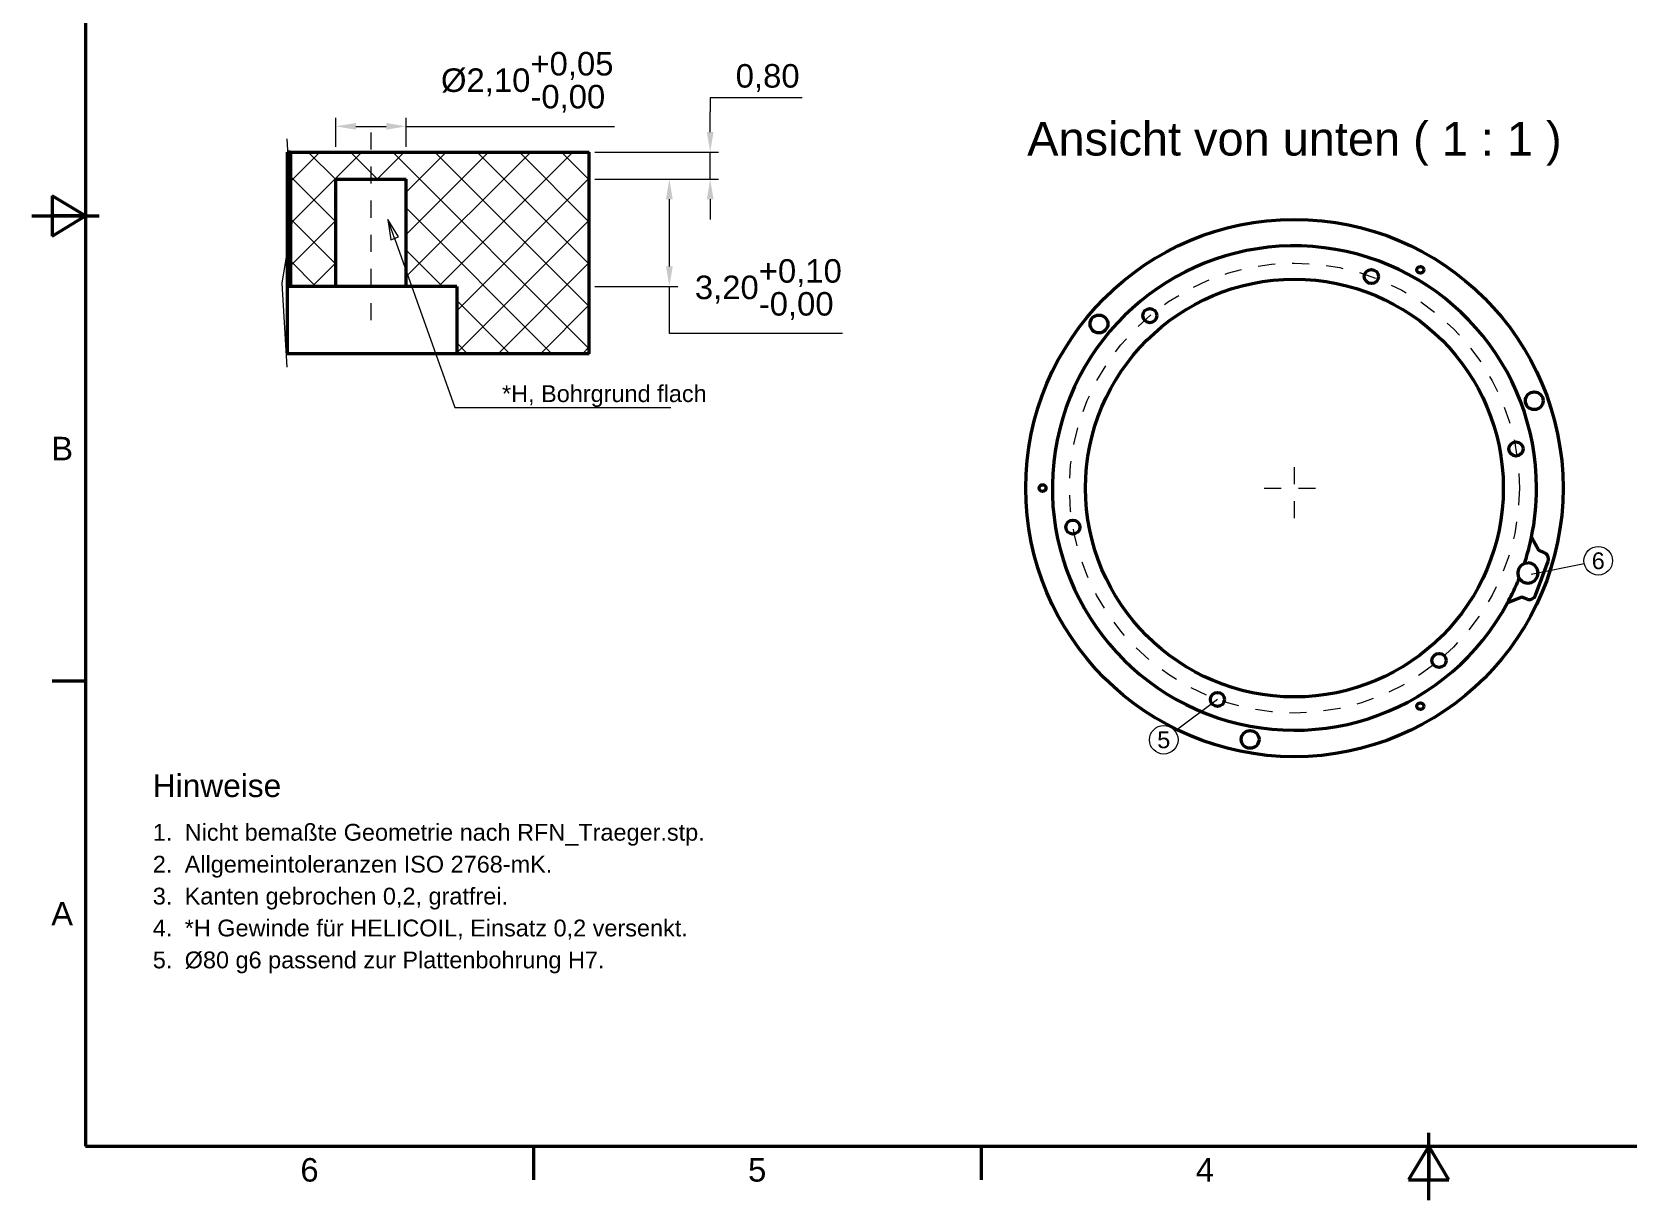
# Model space of a CAD drawing. Header units: inches. Extents: x 0.8 to 17.2, y 0.6 to 12.1.
# Drawn here: x 0.82 to 10.18, y 0.58 to 7.42 of the extents above; entities that cross this region are included whole.
import ezdxf
from ezdxf.enums import TextEntityAlignment as Align

# ---------------------------------------------------------------- set-up
doc = ezdxf.new("R2010")
doc.units = ezdxf.units.IN
doc.header["$MEASUREMENT"] = 0
doc.linetypes.add('CENTER2', pattern=[1.125, 0.75, -0.125, 0.125, -0.125])
doc.layers.get('0').update_dxf_attribs({"lineweight": 25})
for name, color, linetype, lineweight in [('BEMASSUNG', 7, 'Continuous', 18), ('MITTELLINIE', 7, 'CENTER2', 18), ('RAHMEN', 7, 'Continuous', 50), ('SCHRAFFUR', 7, 'Continuous', 18), ('SICHTKANTE', 7, 'Continuous', 50), ('TEXT', 7, 'Continuous', 18)]:
    doc.layers.add(name, color=color, linetype=linetype, lineweight=lineweight)
doc.styles.add('ISO_104', font='arial.ttf')
doc.styles.add('ISO_14', font='arial.ttf')
doc.styles.add('ISO_20', font='arial.ttf')
doc.styles.add('ISO_78', font='arial.ttf')
doc.styles.add('ISO_81', font='arial.ttf')
doc.styles.add('ISO_DWG_RFN', font='arial.ttf')
doc.dimstyles.new('DWG_RFN', dxfattribs={"dimtxt": 0.137795, "dimasz": 0.11811, "dimexe": 0.049213, "dimexo": 0.031496, "dimgap": 0.031496, "dimtad": 1, "dimlfac": 25.4, "dimtxsty": 'ISO_DWG_RFN', "dimcen": 2.5, "dimclrd": 7, "dimclre": 7, "dimclrt": 7, "dimadec": 1, "dimazin": 3, "dimtfac": 1, "dimtmove": 0, "dimatfit": 3, "dimfxl": 0, "dimlwd": 18, "dimlwe": 18})

# ---------------------------------------------------------------- blocks, each defined once
blk = doc.blocks.new('Leader Text3')
at = {"layer": 'BEMASSUNG', "color": 7, "lineweight": 18}
for p, q in [((2.9452, 6.2136), (2.9055, 6.3248)), ((2.9675, 6.2215), (2.9055, 6.3248)), ((2.9055, 6.3248), (2.923, 6.2056)), ((2.923, 6.2056), (2.9675, 6.2215)), ((2.9452, 6.2136), (3.2992, 5.2224)), ((3.2992, 5.2224), (3.5354, 5.2224))]:
    blk.add_line(p, q, dxfattribs=at)
at = {"layer": 'BEMASSUNG', "color": 7, "lineweight": 18, "flags": 128}
blk.add_lwpolyline([(2.9675, 6.2215), (2.9055, 6.3248), (2.923, 6.2056), (2.9675, 6.2215)], dxfattribs=at)
at = {"layer": 'BEMASSUNG', "color": 7}
blk.add_solid([(2.9675, 6.2215), (2.9055, 6.3248), (2.923, 6.2056), (2.9675, 6.2215)], dxfattribs=at)
blk = doc.blocks.new('Hatch_4')
at = {"layer": 'SCHRAFFUR', "color": 7, "linetype": 'Continuous', "lineweight": 18}
for p, q in [((1.5945, 6.0493), (1.7657, 6.2205)), ((1.5945, 5.8018), (2.0132, 6.2205)), ((1.8602, 6.0594), (1.6991, 6.2205)), ((2.1041, 6.063), (1.9466, 6.2205)), ((2.1032, 6.063), (2.2607, 6.2205)), ((3.3465, 5.0681), (2.1941, 6.2205)), ((2.2736, 5.9859), (2.5082, 6.2205)), ((2.2736, 5.7384), (2.7556, 6.2205)), ((2.2736, 5.491), (3.0031, 6.2205)), ((3.3465, 5.3156), (2.4416, 6.2205)), ((2.4632, 5.4331), (3.2506, 6.2205)), ((3.3465, 5.5631), (2.6891, 6.2205)), ((3.3465, 5.8106), (2.9366, 6.2205)), ((3.3465, 6.0581), (3.184, 6.2205)), ((1.8602, 5.8119), (1.5945, 6.0776)), ((2.5689, 5.2913), (3.3465, 6.0688)), ((1.8602, 5.5644), (1.5945, 5.8301)), ((1.5945, 5.5543), (1.8602, 5.82)), ((3.1277, 5.0394), (2.2736, 5.8935)), ((2.5689, 5.0438), (3.3465, 5.8213)), ((2.4865, 5.4331), (2.2736, 5.646)), ((1.7441, 5.4331), (1.5945, 5.5826)), ((1.7208, 5.4331), (1.8602, 5.5725)), ((2.812, 5.0394), (3.3465, 5.5738)), ((2.8802, 5.0394), (2.5689, 5.3507)), ((3.0595, 5.0394), (3.3465, 5.3264)), ((2.6327, 5.0394), (2.5689, 5.1032)), ((3.307, 5.0394), (3.3465, 5.0789))]:
    blk.add_line(p, q, dxfattribs=at)
blk = doc.blocks.new('*D19')
at = {"layer": 'BEMASSUNG', "color": 7, "lineweight": 18, "transparency": 16777216}
for p, q in [((2.6004, 6.75), (2.6004, 6.9191)), ((2.7185, 6.8699), (2.8957, 6.8699)), ((3.0138, 6.75), (3.0138, 6.9191)), ((3.0138, 6.8699), (4.2337, 6.8699))]:
    blk.add_line(p, q, dxfattribs=at)
at = {"layer": 'BEMASSUNG', "color": 7, "transparency": 16777216}
for points in [[(2.7185, 6.8895), (2.7185, 6.8502), (2.6004, 6.8699)], [(2.8957, 6.8895), (2.8957, 6.8502), (3.0138, 6.8699)]]:
    blk.add_solid(points, dxfattribs=at)
at = {"layer": 'Defpoints', "color": 0, "transparency": 16777216}
for p in [(3.0138, 6.8699), (2.6004, 6.7185), (3.0138, 6.7185)]:
    blk.add_point(p, dxfattribs=at)
at = {"layer": 'BEMASSUNG', "color": 7, "lineweight": 18, "transparency": 16777216, "insert": (3.2169, 7.3058), "char_height": 0.137795, "attachment_point": 1, "style": 'ISO_DWG_RFN'}
blk.add_mtext('\\A1;{Ø2,10\\S+0,05^ -0,00;}', dxfattribs=at)
blk = doc.blocks.new('*D20')
at = {"layer": 'BEMASSUNG', "color": 7, "lineweight": 18, "transparency": 16777216}
for p, q in [((4.1181, 6.561), (4.605, 6.561)), ((4.5558, 6.0492), (4.5558, 6.4429)), ((4.1181, 5.9311), (4.605, 5.9311)), ((4.5558, 5.6555), (4.5558, 5.9311)), ((5.5707, 5.6555), (4.5558, 5.6555))]:
    blk.add_line(p, q, dxfattribs=at)
at = {"layer": 'BEMASSUNG', "color": 7, "transparency": 16777216}
for points in [[(4.5361, 6.4429), (4.5755, 6.4429), (4.5558, 6.561)], [(4.5361, 6.0492), (4.5755, 6.0492), (4.5558, 5.9311)]]:
    blk.add_solid(points, dxfattribs=at)
at = {"layer": 'Defpoints', "color": 0, "transparency": 16777216}
for p in [(4.0866, 6.561), (4.5558, 6.561), (4.0866, 5.9311)]:
    blk.add_point(p, dxfattribs=at)
at = {"layer": 'BEMASSUNG', "color": 7, "lineweight": 18, "transparency": 16777216, "insert": (4.7054, 6.0914), "char_height": 0.137795, "attachment_point": 1, "style": 'ISO_DWG_RFN'}
blk.add_mtext('\\A1;{3,20\\S+0,10^ -0,00;}', dxfattribs=at)
blk = doc.blocks.new('*D21')
at = {"layer": 'BEMASSUNG', "color": 7, "lineweight": 18, "transparency": 16777216}
for p, q in [((5.3338, 7.0376), (4.7953, 7.0376)), ((4.7953, 7.0376), (4.7953, 6.9547)), ((4.7953, 6.8366), (4.7953, 6.9547)), ((4.1181, 6.7185), (4.8445, 6.7185)), ((4.7953, 6.561), (4.7953, 6.7185)), ((4.1181, 6.561), (4.8445, 6.561)), ((4.7953, 6.4429), (4.7953, 6.3248))]:
    blk.add_line(p, q, dxfattribs=at)
at = {"layer": 'BEMASSUNG', "color": 7, "transparency": 16777216}
for points in [[(4.7756, 6.8366), (4.815, 6.8366), (4.7953, 6.7185)], [(4.7756, 6.4429), (4.815, 6.4429), (4.7953, 6.561)]]:
    blk.add_solid(points, dxfattribs=at)
at = {"layer": 'Defpoints', "color": 0, "transparency": 16777216}
for p in [(4.0866, 6.7185), (4.7953, 6.7185), (4.0866, 6.561)]:
    blk.add_point(p, dxfattribs=at)
at = {"layer": 'BEMASSUNG', "color": 7, "lineweight": 18, "transparency": 16777216, "insert": (4.9449, 7.2347), "char_height": 0.1378, "attachment_point": 1, "style": 'ISO_DWG_RFN'}
blk.add_mtext('\\A1;{0,80}', dxfattribs=at)

msp = doc.modelspace()

# ---------------------------------------------------------------- linework, layer by layer
at = {"layer": 'BEMASSUNG'}
for p, q in [((3.53543, 5.22244), (4.56398, 5.22244)), ((9.60781, 4.24505), (9.91948, 4.30738)), ((7.76938, 3.51064), (7.52135, 3.32462))]:
    msp.add_line(p, q, dxfattribs=at)
for centre in [(10.00151, 4.32379), (7.45442, 3.27442)]:
    msp.add_circle(centre, 0.08366, dxfattribs=at)
at = {"layer": 'MITTELLINIE', "ltscale": 0.08908}
msp.add_line((2.80709, 5.73425), (2.80709, 6.83661), dxfattribs=at)
at = {"layer": 'MITTELLINIE', "ltscale": 0.07874}
for p, q in [((8.22047, 4.57283), (8.22047, 4.92717)), ((8.04331, 4.75), (8.39764, 4.75))]:
    msp.add_line(p, q, dxfattribs=at)
at = {"layer": 'MITTELLINIE', "ltscale": 0.088748}
msp.add_circle((8.22047, 4.75), 1.3189, dxfattribs=at)
at = {"layer": 'RAHMEN'}
for p, q in [((1.13386, 11.79724), (1.13386, 0.89173)), ((1.13386, 6.34449), (0.93701, 6.4626)), ((0.93701, 6.4626), (0.93701, 6.22638)), ((0.8189, 6.34449), (1.2126, 6.34449)), ((1.13386, 6.34449), (0.93701, 6.34449)), ((0.93701, 6.22638), (1.13386, 6.34449)), ((1.13386, 3.61811), (0.93701, 3.61811)), ((9.00787, 0.57677), (9.00787, 0.97047)), ((1.13386, 0.89173), (16.88189, 0.89173)), ((3.75853, 0.89173), (3.75853, 0.69488)), ((6.3832, 0.89173), (6.3832, 0.69488)), ((9.00787, 0.89173), (8.88976, 0.69488)), ((9.12598, 0.69488), (9.00787, 0.89173)), ((9.00787, 0.89173), (9.00787, 0.69488)), ((8.88976, 0.69488), (9.12598, 0.69488))]:
    msp.add_line(p, q, dxfattribs=at)
at = {"layer": 'SICHTKANTE'}
for p, q in [((2.31496, 6.7185), (2.31496, 5.9311)), ((2.31575, 6.7185), (2.31496, 6.7185)), ((2.31654, 6.7185), (2.31575, 6.7185)), ((2.31733, 6.7185), (2.31654, 6.7185)), ((2.31809, 6.7185), (2.31733, 6.7185)), ((2.31882, 6.7185), (2.31809, 6.7185)), ((2.31955, 6.7185), (2.31882, 6.7185)), ((2.32028, 6.7185), (2.31955, 6.7185)), ((2.32095, 6.7185), (2.32028, 6.7185)), ((2.32162, 6.7185), (2.32095, 6.7185)), ((2.3223, 6.7185), (2.32162, 6.7185)), ((2.32293, 6.7185), (2.3223, 6.7185)), ((2.32355, 6.7185), (2.32293, 6.7185)), ((2.32416, 6.7185), (2.32355, 6.7185)), ((2.32476, 6.7185), (2.32416, 6.7185)), ((2.32532, 6.7185), (2.32476, 6.7185)), ((2.32587, 6.7185), (2.32532, 6.7185)), ((2.32643, 6.7185), (2.32587, 6.7185)), ((2.32693, 6.7185), (2.32643, 6.7185)), ((2.32743, 6.7185), (2.32693, 6.7185)), ((2.32793, 6.7185), (2.32743, 6.7185)), ((2.3284, 6.7185), (2.32793, 6.7185)), ((2.32884, 6.7185), (2.3284, 6.7185)), ((2.32928, 6.7185), (2.32884, 6.7185)), ((2.32972, 6.7185), (2.32928, 6.7185)), ((2.3301, 6.7185), (2.32972, 6.7185)), ((2.33048, 6.7185), (2.3301, 6.7185)), ((2.33087, 6.7185), (2.33048, 6.7185)), ((2.33121, 6.7185), (2.33087, 6.7185)), ((2.33154, 6.7185), (2.33121, 6.7185)), ((2.33186, 6.7185), (2.33154, 6.7185)), ((2.33217, 6.7185), (2.33186, 6.7185)), ((2.33244, 6.7185), (2.33217, 6.7185)), ((2.3327, 6.7185), (2.33244, 6.7185)), ((2.33296, 6.7185), (2.3327, 6.7185)), ((2.33318, 6.7185), (2.33296, 6.7185)), ((2.33339, 6.7185), (2.33318, 6.7185)), ((2.33359, 6.7185), (2.33339, 6.7185)), ((2.33378, 6.7185), (2.33359, 6.7185)), ((2.33393, 6.7185), (2.33378, 6.7185)), ((2.33408, 6.7185), (2.33393, 6.7185)), ((2.33422, 6.7185), (2.33408, 6.7185)), ((2.33432, 6.7185), (2.33422, 6.7185)), ((2.33441, 6.7185), (2.33432, 6.7185)), ((2.33449, 6.7185), (2.33441, 6.7185)), ((2.33456, 6.7185), (2.33449, 6.7185)), ((2.33459, 6.7185), (2.33456, 6.7185)), ((2.33462, 6.7185), (2.33459, 6.7185)), ((2.33465, 6.7185), (2.33462, 6.7185)), ((2.33465, 6.7185), (2.33465, 5.9311)), ((2.33465, 6.7185), (4.08661, 6.7185)), ((4.08661, 5.5374), (4.08661, 6.7185)), ((2.60039, 6.56102), (3.01378, 6.56102)), ((2.60039, 5.9311), (2.60039, 6.56102)), ((3.01378, 5.9311), (3.01378, 6.56102)), ((2.31496, 5.9311), (2.31496, 5.5374)), ((2.31575, 5.9311), (2.31496, 5.9311)), ((2.31654, 5.9311), (2.31575, 5.9311)), ((2.31733, 5.9311), (2.31654, 5.9311)), ((2.31809, 5.9311), (2.31733, 5.9311)), ((2.31882, 5.9311), (2.31809, 5.9311)), ((2.31955, 5.9311), (2.31882, 5.9311)), ((2.32028, 5.9311), (2.31955, 5.9311)), ((2.32095, 5.9311), (2.32028, 5.9311)), ((2.32162, 5.9311), (2.32095, 5.9311)), ((2.3223, 5.9311), (2.32162, 5.9311)), ((2.32293, 5.9311), (2.3223, 5.9311)), ((2.32355, 5.9311), (2.32293, 5.9311)), ((2.32416, 5.9311), (2.32355, 5.9311)), ((2.32476, 5.9311), (2.32416, 5.9311)), ((2.32532, 5.9311), (2.32476, 5.9311)), ((2.32587, 5.9311), (2.32532, 5.9311)), ((2.32643, 5.9311), (2.32587, 5.9311)), ((2.32693, 5.9311), (2.32643, 5.9311)), ((2.32743, 5.9311), (2.32693, 5.9311)), ((2.32793, 5.9311), (2.32743, 5.9311)), ((2.3284, 5.9311), (2.32793, 5.9311)), ((2.32884, 5.9311), (2.3284, 5.9311)), ((2.32928, 5.9311), (2.32884, 5.9311)), ((2.32972, 5.9311), (2.32928, 5.9311)), ((2.3301, 5.9311), (2.32972, 5.9311)), ((2.33048, 5.9311), (2.3301, 5.9311)), ((2.33087, 5.9311), (2.33048, 5.9311)), ((2.33121, 5.9311), (2.33087, 5.9311)), ((2.33154, 5.9311), (2.33121, 5.9311)), ((2.33186, 5.9311), (2.33154, 5.9311)), ((2.33217, 5.9311), (2.33186, 5.9311)), ((2.33244, 5.9311), (2.33217, 5.9311)), ((2.3327, 5.9311), (2.33244, 5.9311)), ((2.33296, 5.9311), (2.3327, 5.9311)), ((2.33318, 5.9311), (2.33296, 5.9311)), ((2.33339, 5.9311), (2.33318, 5.9311)), ((2.33359, 5.9311), (2.33339, 5.9311)), ((2.33378, 5.9311), (2.33359, 5.9311)), ((2.33393, 5.9311), (2.33378, 5.9311)), ((2.33408, 5.9311), (2.33393, 5.9311)), ((2.33422, 5.9311), (2.33408, 5.9311)), ((2.33432, 5.9311), (2.33422, 5.9311)), ((2.33441, 5.9311), (2.33432, 5.9311)), ((2.33449, 5.9311), (2.33441, 5.9311)), ((2.33456, 5.9311), (2.33449, 5.9311)), ((2.33459, 5.9311), (2.33456, 5.9311)), ((2.33462, 5.9311), (2.33459, 5.9311)), ((2.33465, 5.9311), (2.33462, 5.9311)), ((2.60039, 5.9311), (2.33465, 5.9311)), ((2.60191, 5.9311), (2.60039, 5.9311)), ((2.60342, 5.9311), (2.60191, 5.9311)), ((2.60493, 5.9311), (2.60342, 5.9311)), ((2.60812, 5.9311), (2.60493, 5.9311)), ((2.61258, 5.9311), (2.60812, 5.9311)), ((2.61704, 5.9311), (2.61258, 5.9311)), ((2.62189, 5.9311), (2.61704, 5.9311)), ((2.62907, 5.9311), (2.62189, 5.9311)), ((2.63625, 5.9311), (2.62907, 5.9311)), ((2.64344, 5.9311), (2.63625, 5.9311)), ((2.65231, 5.9311), (2.64344, 5.9311)), ((2.66185, 5.9311), (2.65231, 5.9311)), ((2.6714, 5.9311), (2.66185, 5.9311)), ((2.68148, 5.9311), (2.6714, 5.9311)), ((2.69291, 5.9311), (2.68148, 5.9311)), ((2.70434, 5.9311), (2.69291, 5.9311)), ((2.71577, 5.9311), (2.70434, 5.9311)), ((2.72833, 5.9311), (2.71577, 5.9311)), ((2.74107, 5.9311), (2.72833, 5.9311)), ((2.75381, 5.9311), (2.74107, 5.9311)), ((2.76684, 5.9311), (2.75381, 5.9311)), ((2.78026, 5.9311), (2.76684, 5.9311)), ((2.79367, 5.9311), (2.78026, 5.9311)), ((2.80709, 5.9311), (2.79367, 5.9311)), ((2.8205, 5.9311), (2.80709, 5.9311)), ((2.83392, 5.9311), (2.8205, 5.9311)), ((2.84733, 5.9311), (2.83392, 5.9311)), ((2.86036, 5.9311), (2.84733, 5.9311)), ((2.8731, 5.9311), (2.86036, 5.9311)), ((2.88585, 5.9311), (2.8731, 5.9311)), ((2.8984, 5.9311), (2.88585, 5.9311)), ((2.90983, 5.9311), (2.8984, 5.9311)), ((2.92126, 5.9311), (2.90983, 5.9311)), ((2.93269, 5.9311), (2.92126, 5.9311)), ((2.94278, 5.9311), (2.93269, 5.9311)), ((2.95232, 5.9311), (2.94278, 5.9311)), ((2.96187, 5.9311), (2.95232, 5.9311)), ((2.97074, 5.9311), (2.96187, 5.9311)), ((2.97792, 5.9311), (2.97074, 5.9311)), ((2.9851, 5.9311), (2.97792, 5.9311)), ((2.99228, 5.9311), (2.9851, 5.9311)), ((2.99713, 5.9311), (2.99228, 5.9311)), ((3.00159, 5.9311), (2.99713, 5.9311)), ((3.00605, 5.9311), (3.00159, 5.9311)), ((3.00925, 5.9311), (3.00605, 5.9311)), ((3.01076, 5.9311), (3.00925, 5.9311)), ((3.01227, 5.9311), (3.01076, 5.9311)), ((3.01378, 5.9311), (3.01227, 5.9311)), ((3.30906, 5.9311), (3.01378, 5.9311)), ((3.30906, 5.9311), (3.30906, 5.5374)), ((2.35407, 5.5374), (2.31496, 5.5374)), ((2.39319, 5.5374), (2.35407, 5.5374)), ((2.4323, 5.5374), (2.39319, 5.5374)), ((2.46989, 5.5374), (2.4323, 5.5374)), ((2.50634, 5.5374), (2.46989, 5.5374)), ((2.54279, 5.5374), (2.50634, 5.5374)), ((2.57885, 5.5374), (2.54279, 5.5374)), ((2.61258, 5.5374), (2.57885, 5.5374)), ((2.64632, 5.5374), (2.61258, 5.5374)), ((2.68005, 5.5374), (2.64632, 5.5374)), ((2.71181, 5.5374), (2.68005, 5.5374)), ((2.74278, 5.5374), (2.71181, 5.5374)), ((2.77375, 5.5374), (2.74278, 5.5374)), ((2.80391, 5.5374), (2.77375, 5.5374)), ((2.83207, 5.5374), (2.80391, 5.5374)), ((2.86023, 5.5374), (2.83207, 5.5374)), ((2.88838, 5.5374), (2.86023, 5.5374)), ((2.9141, 5.5374), (2.88838, 5.5374)), ((2.9394, 5.5374), (2.9141, 5.5374)), ((2.96471, 5.5374), (2.9394, 5.5374)), ((2.98877, 5.5374), (2.96471, 5.5374)), ((3.01119, 5.5374), (2.98877, 5.5374)), ((3.0336, 5.5374), (3.01119, 5.5374)), ((3.05602, 5.5374), (3.0336, 5.5374)), ((3.07551, 5.5374), (3.05602, 5.5374)), ((3.09501, 5.5374), (3.07551, 5.5374)), ((3.1145, 5.5374), (3.09501, 5.5374)), ((3.13231, 5.5374), (3.1145, 5.5374)), ((3.14885, 5.5374), (3.13231, 5.5374)), ((3.1654, 5.5374), (3.14885, 5.5374)), ((3.18152, 5.5374), (3.1654, 5.5374)), ((3.19508, 5.5374), (3.18152, 5.5374)), ((3.20865, 5.5374), (3.19508, 5.5374)), ((3.22222, 5.5374), (3.20865, 5.5374)), ((3.23365, 5.5374), (3.22222, 5.5374)), ((3.24422, 5.5374), (3.23365, 5.5374)), ((3.2548, 5.5374), (3.24422, 5.5374)), ((3.26451, 5.5374), (3.2548, 5.5374)), ((3.27208, 5.5374), (3.26451, 5.5374)), ((3.27964, 5.5374), (3.27208, 5.5374)), ((3.2872, 5.5374), (3.27964, 5.5374)), ((3.29218, 5.5374), (3.2872, 5.5374)), ((3.29672, 5.5374), (3.29218, 5.5374)), ((3.30126, 5.5374), (3.29672, 5.5374)), ((3.30451, 5.5374), (3.30126, 5.5374)), ((3.30603, 5.5374), (3.30451, 5.5374)), ((3.30754, 5.5374), (3.30603, 5.5374)), ((3.30906, 5.5374), (3.30754, 5.5374)), ((4.08661, 5.5374), (3.30906, 5.5374)), ((9.61015, 4.46158), (9.65244, 4.38382)), ((9.63435, 4.12227), (9.70706, 4.32205)), ((9.68353, 4.37251), (9.65244, 4.38382)), ((9.5528, 4.11005), (9.47042, 4.07767)), ((9.58389, 4.09874), (9.5528, 4.11005))]:
    msp.add_line(p, q, dxfattribs=at)
for centre, radius in [((8.22047, 4.75), 1.5748), ((8.67156, 5.98936), 0.04134), ((8.95866, 6.02858), 0.01969), ((8.22047, 4.75), 1.22441), ((7.07442, 5.71165), 0.05217), ((7.3727, 5.76033), 0.04134), ((9.62631, 5.26168), 0.05217), ((9.51933, 4.97902), 0.04134), ((6.74409, 4.75), 0.01969), ((6.92161, 4.52098), 0.04134), ((9.06824, 3.73967), 0.04134), ((7.76938, 3.51064), 0.04134), ((8.95866, 3.47142), 0.01969), ((7.96068, 3.27667), 0.05217)]:
    msp.add_circle(centre, radius, dxfattribs=at)
for centre, radius, start, end in [((8.22047, 4.75), 1.41929, 0, 331.724876), ((8.22047, 4.75), 1.41929, 348.275124, 0), ((8.22047, 4.75), 1.41929, 341.821176, 345.890939), ((8.22047, 4.75), 1.41929, 345.890939, 348.275124), ((9.58932, 4.25178), 0.05906, 110.201147, 209.798853), ((9.58932, 4.25178), 0.05906, 209.798853, 90), ((9.58932, 4.25178), 0.05906, 90, 110.201147), ((9.67007, 4.33551), 0.03937, 340, 70), ((8.22047, 4.75), 1.41929, 334.109061, 338.178824), ((8.22047, 4.75), 1.41929, 331.724876, 334.109061), ((9.59735, 4.13573), 0.03937, 250, 340)]:
    msp.add_arc(centre, radius, start, end, dxfattribs=at)
at = {"layer": 'TEXT'}
for p, q in [((2.34449, 6.30512), (2.31496, 6.79724)), ((2.28543, 5.95079), (2.34449, 6.30512)), ((2.31496, 5.45866), (2.28543, 5.95079))]:
    msp.add_line(p, q, dxfattribs=at)

# ---------------------------------------------------------------- block references
msp.add_blockref('Hatch_4', (0.74016, 0.49803))
at = {"layer": 'BEMASSUNG'}
msp.add_blockref('Leader Text3', (0, 0), dxfattribs=at)

# ---------------------------------------------------------------- texts
at = {"layer": 'RAHMEN', "style": 'ISO_14'}
for s, p in [('B', (0.99606, 4.9813)), ('A', (0.99606, 2.25492)), ('6', (2.44619, 0.75394)), ('5', (5.07087, 0.75394)), ('4', (7.69554, 0.75394))]:
    msp.add_text(s, height=0.1378, dxfattribs=at).set_placement(p, align=Align.MIDDLE_CENTER)
at = {"layer": 'TEXT'}
for s, height, style, p in [('Ansicht von unten ( 1 : 1 )', 0.1968504, 'ISO_20', (8.22047, 6.79724)), ('6', 0.09843, 'ISO_78', (10.00151, 4.32379)), ('5', 0.09843, 'ISO_78', (7.45442, 3.27442))]:
    msp.add_text(s, height=height, dxfattribs=dict(at, style=style)).set_placement(p, align=Align.MIDDLE_CENTER)
for s, height, style, p in [('*H, Bohrgrund flach', 0.0984252, 'ISO_81', (3.5748, 5.25394)), ('Hinweise', 0.132874, 'ISO_104', (1.52756, 2.93898)), ('1.', 0.098425, 'ISO_81', (1.52756, 2.68307)), ('Nicht bemaßte Geometrie nach RFN_Traeger.stp.', 0.0984252, 'ISO_81', (1.71457, 2.68307)), ('2.', 0.098425, 'ISO_81', (1.52756, 2.49606)), ('Allgemeintoleranzen ISO 2768-mK.', 0.0984252, 'ISO_81', (1.71457, 2.49606)), ('3.', 0.098425, 'ISO_81', (1.52756, 2.30906)), ('Kanten gebrochen 0,2, gratfrei.', 0.0984252, 'ISO_81', (1.71457, 2.30906)), ('4.', 0.098425, 'ISO_81', (1.52756, 2.12205)), ('*H Gewinde für HELICOIL, Einsatz 0,2 versenkt.', 0.0984252, 'ISO_81', (1.71457, 2.12205)), ('5.', 0.098425, 'ISO_81', (1.52756, 1.93504)), ('%%c80 g6 passend zur Plattenbohrung H7.', 0.0984252, 'ISO_81', (1.71457, 1.93504))]:
    msp.add_text(s, height=height, dxfattribs=dict(at, style=style)).set_placement(p)

# ---------------------------------------------------------------- dimensions: what is measured, and where the dimension line sits
at = {"layer": 'BEMASSUNG', "color": 7, "lineweight": 18}
for base, p1, p2, angle, text, override, picture, middle in [((3.01378, 6.86986), (2.60039, 6.7185), (3.01378, 6.7185), 180, '{Ø<>}', {"dimgap": 0.031496, "dimdec": 2, "dimlfac": 5.08, "dimsah": 1, "dimtol": 1, "dimlim": 0, "dimtp": 0.05, "dimtm": 1e-09, "dimtdec": 2, "dimtofl": 0, "dimatfit": 2}, '*D19', (3.70954, 6.86986)), ((4.79528, 6.7185), (4.08661, 6.56102), (4.08661, 6.7185), 90, '{<>}', {"dimgap": 0.031496, "dimtih": 1, "dimtoh": 1, "dimdec": 2, "dimlfac": 5.08, "dimsah": 1, "dimtol": 0, "dimlim": 0, "dimtp": 0, "dimtm": 0, "dimtdec": 2, "dimtofl": 1, "dimtmove": 1, "dimatfit": 1}, '*D21', (4.80222, 7.03761)), ((4.55583, 6.56102), (4.08661, 5.9311), (4.08661, 6.56102), 90, '{<>}', {"dimgap": 0.031496, "dimtih": 1, "dimtoh": 1, "dimdec": 2, "dimlfac": 5.08, "dimsah": 1, "dimtol": 1, "dimlim": 0, "dimtp": 0.1, "dimtm": 1e-09, "dimtdec": 2, "dimtofl": 0, "dimtmove": 1, "dimatfit": 2}, '*D20', (4.56614, 5.65548))]:
    dim = msp.add_linear_dim(base=base, p1=p1, p2=p2, angle=angle, text=text, dimstyle='DWG_RFN', override=override, dxfattribs=at)
    dim.commit()
    dim.dimension.update_dxf_attribs({"geometry": picture, "text_midpoint": middle, "dimtype": 160})

doc.saveas('drawing.dxf')
